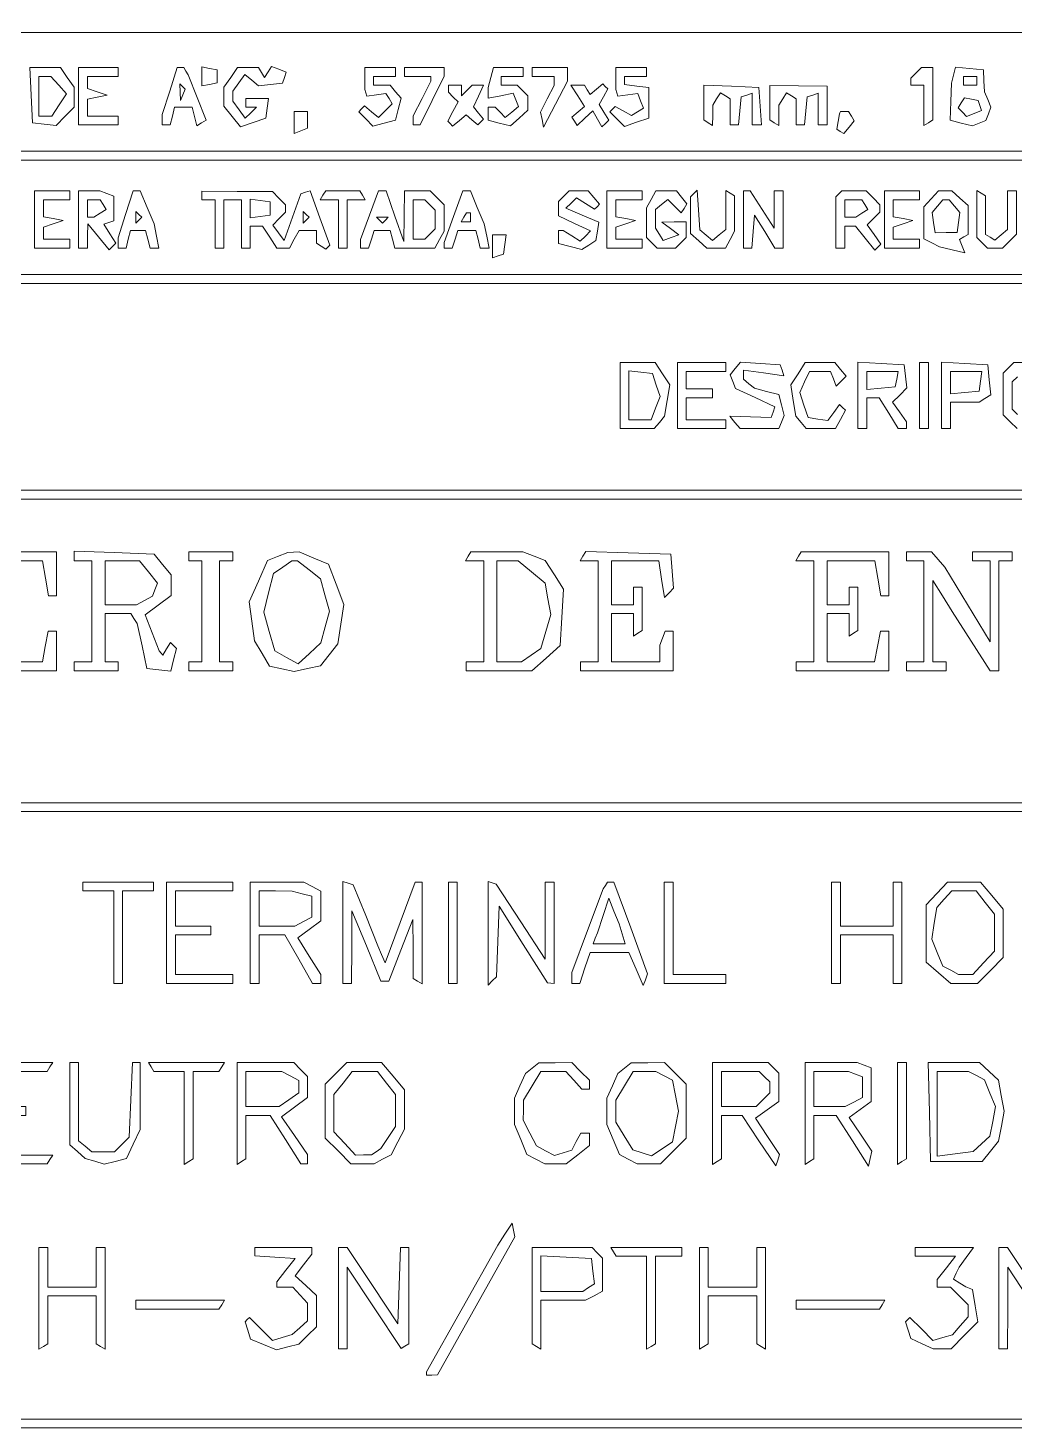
# Paper-space layout 'AN-06-DGE-026' of a CAD drawing. Header units: metres, sheet in millimetres. Extents: x 12 to 193, y 4 to 291.
# Drawn here: x 93.94 to 121.99, y 25.34 to 65.14 of the extents above; entities that cross this region are included whole.
import ezdxf

# ---------------------------------------------------------------- set-up
doc = ezdxf.new("R2010")
doc.units = ezdxf.units.M
doc.layers.add('DGE_CONTORNOS', color=7, linetype='Continuous', lineweight=0)
doc.layers.add('DGE_DATOS', color=7, linetype='Continuous', lineweight=0)

# ---------------------------------------------------------------- blocks, each defined once
blk = doc.blocks.new('LP_REF_DGE_MT_026')
at = {"layer": 'DGE_CONTORNOS'}
for points in [[(29.55, 147.493), (29.55, 25.344), (111.148, 25.344), (192.746, 25.344), (192.746, 147.493), (192.746, 269.642), (111.148, 269.642), (29.55, 269.642)], [(180.231, 63.327), (180.231, 61.638), (120.847, 61.638), (61.464, 61.638), (61.464, 63.327), (61.464, 65.017), (120.847, 65.017), (180.231, 65.017)], [(94.028, 63.234), (94.065, 62.451), (94.402, 62.412), (94.738, 62.374), (94.996, 62.632), (95.254, 62.889), (95.254, 63.174), (95.254, 63.459), (95.059, 63.738), (94.864, 64.016), (94.427, 64.016), (93.991, 64.016)], [(94.813, 63.518), (95.037, 63.271), (94.83, 62.955), (94.622, 62.639), (94.438, 62.639), (94.253, 62.639), (94.253, 63.202), (94.253, 63.765), (94.421, 63.765), (94.589, 63.765)], [(95.379, 63.202), (95.379, 62.389), (95.942, 62.389), (96.505, 62.389), (96.505, 62.514), (96.505, 62.639), (96.067, 62.639), (95.629, 62.639), (95.629, 62.881), (95.629, 63.122), (95.911, 63.178), (96.193, 63.233), (95.911, 63.326), (95.629, 63.419), (95.629, 63.592), (95.629, 63.765), (96.067, 63.765), (96.505, 63.765), (96.505, 63.891), (96.505, 64.016), (95.942, 64.016), (95.379, 64.016)], [(97.968, 63.348), (97.757, 62.68), (97.757, 62.534), (97.757, 62.389), (97.868, 62.389), (97.978, 62.389), (98.044, 62.639), (98.109, 62.889), (98.356, 62.889), (98.604, 62.889), (98.673, 62.627), (98.741, 62.364), (98.871, 62.444), (99.001, 62.524), (98.746, 63.17), (98.492, 63.815), (98.43, 63.915), (98.368, 64.016), (98.273, 64.016), (98.178, 64.016)], [(98.883, 63.765), (98.883, 63.497), (99.102, 63.539), (99.321, 63.581), (99.321, 63.765), (99.321, 63.95), (99.102, 63.992), (98.883, 64.034)], [(99.704, 63.738), (99.509, 63.459), (99.509, 63.188), (99.509, 62.917), (99.746, 62.624), (99.983, 62.331), (100.341, 62.456), (100.698, 62.582), (100.738, 62.861), (100.778, 63.14), (100.456, 63.14), (100.135, 63.14), (100.135, 63.015), (100.135, 62.889), (100.285, 62.889), (100.435, 62.889), (100.277, 62.733), (100.118, 62.577), (99.939, 62.819), (99.759, 63.062), (99.759, 63.202), (99.759, 63.342), (99.934, 63.58), (100.108, 63.819), (100.301, 63.658), (100.495, 63.497), (100.837, 63.537), (101.179, 63.578), (101.231, 63.734), (101.282, 63.89), (101.071, 63.971), (100.86, 64.052), (100.764, 63.896), (100.667, 63.739), (100.581, 63.877), (100.496, 64.016), (100.197, 64.016), (99.899, 64.016)], [(103.514, 63.703), (103.514, 63.39), (103.545, 63.299), (103.576, 63.209), (103.846, 63.244), (104.116, 63.28), (104.205, 63.135), (104.294, 62.991), (104.098, 62.794), (103.902, 62.598), (103.705, 62.762), (103.508, 62.925), (103.424, 62.842), (103.341, 62.758), (103.542, 62.557), (103.743, 62.356), (104.065, 62.437), (104.386, 62.518), (104.465, 62.83), (104.543, 63.143), (104.389, 63.329), (104.234, 63.515), (103.999, 63.515), (103.764, 63.515), (103.764, 63.64), (103.764, 63.765), (104.077, 63.765), (104.39, 63.765), (104.39, 63.891), (104.39, 64.016), (103.952, 64.016), (103.514, 64.016)], [(104.64, 63.891), (104.64, 63.765), (105.016, 63.765), (105.391, 63.765), (105.391, 63.698), (105.391, 63.63), (105.141, 63.14), (104.891, 62.649), (104.891, 62.519), (104.891, 62.389), (104.99, 62.389), (105.089, 62.389), (105.428, 63.08), (105.767, 63.771), (105.767, 63.893), (105.767, 64.016), (105.203, 64.016), (104.64, 64.016)], [(107.097, 63.734), (107.021, 63.453), (107.02, 63.299), (107.018, 63.146), (107.376, 63.217), (107.733, 63.289), (107.806, 63.098), (107.879, 62.908), (107.694, 62.754), (107.508, 62.6), (107.363, 62.745), (107.218, 62.889), (107.118, 62.889), (107.018, 62.889), (107.018, 62.704), (107.018, 62.519), (107.336, 62.439), (107.654, 62.359), (107.899, 62.581), (108.144, 62.803), (108.144, 63.009), (108.144, 63.215), (107.994, 63.365), (107.844, 63.515), (107.619, 63.515), (107.394, 63.515), (107.394, 63.64), (107.394, 63.765), (107.706, 63.765), (108.019, 63.765), (108.019, 63.891), (108.019, 64.016), (107.596, 64.016), (107.172, 64.016)], [(108.27, 63.891), (108.27, 63.765), (108.582, 63.765), (108.895, 63.765), (108.895, 63.634), (108.895, 63.503), (108.7, 63.125), (108.505, 62.747), (108.551, 62.537), (108.596, 62.326), (108.934, 62.979), (109.271, 63.632), (109.271, 63.824), (109.271, 64.016), (108.77, 64.016), (108.27, 64.016)], [(110.647, 63.703), (110.647, 63.39), (110.679, 63.299), (110.71, 63.209), (110.992, 63.246), (111.274, 63.283), (111.354, 63.074), (111.435, 62.864), (111.267, 62.76), (111.099, 62.657), (110.862, 62.783), (110.626, 62.91), (110.55, 62.834), (110.475, 62.758), (110.684, 62.549), (110.894, 62.339), (111.24, 62.461), (111.586, 62.583), (111.586, 63.018), (111.586, 63.453), (111.242, 63.492), (110.898, 63.532), (110.898, 63.649), (110.898, 63.765), (111.211, 63.765), (111.523, 63.765), (111.523, 63.891), (111.523, 64.016), (111.085, 64.016), (110.647, 64.016)], [(119.183, 63.866), (119.032, 63.715), (119.032, 63.615), (119.032, 63.515), (119.22, 63.515), (119.408, 63.515), (119.408, 62.945), (119.408, 62.374), (119.533, 62.451), (119.658, 62.529), (119.658, 63.272), (119.658, 64.016), (119.496, 64.016), (119.333, 64.016)], [(120.247, 63.804), (120.188, 63.578), (120.168, 63.049), (120.149, 62.521), (120.467, 62.441), (120.784, 62.362), (120.975, 62.435), (121.166, 62.508), (121.239, 62.699), (121.312, 62.889), (121.219, 63.108), (121.126, 63.327), (121.112, 63.64), (121.097, 63.953), (120.701, 63.992), (120.305, 64.03)], [(120.91, 63.64), (120.91, 63.515), (120.722, 63.515), (120.534, 63.515), (120.534, 63.64), (120.534, 63.765), (120.722, 63.765), (120.91, 63.765)], [(98.343, 63.241), (98.277, 63.077), (98.267, 63.317), (98.258, 63.557), (98.333, 63.481), (98.409, 63.406)], [(105.892, 63.415), (105.892, 63.315), (106.028, 63.178), (106.165, 63.041), (106.018, 62.767), (105.871, 62.493), (105.941, 62.423), (106.011, 62.353), (106.202, 62.511), (106.392, 62.67), (106.56, 62.53), (106.728, 62.391), (106.809, 62.472), (106.891, 62.553), (106.748, 62.725), (106.606, 62.897), (106.747, 63.206), (106.888, 63.515), (106.728, 63.515), (106.568, 63.515), (106.417, 63.365), (106.267, 63.215), (106.267, 63.365), (106.267, 63.515), (106.079, 63.515), (105.892, 63.515)], [(109.565, 63.214), (109.762, 62.912), (109.58, 62.762), (109.399, 62.611), (109.472, 62.492), (109.546, 62.372), (109.772, 62.578), (109.999, 62.783), (110.126, 62.555), (110.253, 62.328), (110.352, 62.427), (110.45, 62.525), (110.312, 62.747), (110.174, 62.968), (110.297, 63.189), (110.42, 63.409), (110.349, 63.48), (110.278, 63.551), (110.098, 63.402), (109.919, 63.253), (109.838, 63.384), (109.757, 63.515), (109.562, 63.515), (109.367, 63.515)], [(113.15, 63.024), (113.15, 62.529), (113.276, 62.451), (113.401, 62.374), (113.403, 62.663), (113.405, 62.952), (113.514, 63.124), (113.623, 63.297), (113.762, 63.211), (113.901, 63.125), (113.901, 62.757), (113.901, 62.389), (114.019, 62.389), (114.136, 62.389), (114.175, 62.786), (114.214, 63.183), (114.371, 63.234), (114.527, 63.286), (114.527, 62.837), (114.527, 62.389), (114.659, 62.389), (114.792, 62.389), (114.753, 62.921), (114.715, 63.453), (113.933, 63.486), (113.15, 63.52)], [(115.028, 63.017), (115.028, 62.529), (115.153, 62.451), (115.278, 62.374), (115.28, 62.663), (115.282, 62.952), (115.391, 63.124), (115.5, 63.297), (115.639, 63.211), (115.779, 63.125), (115.779, 62.757), (115.779, 62.389), (115.896, 62.389), (116.013, 62.389), (116.052, 62.786), (116.091, 63.183), (116.248, 63.234), (116.404, 63.286), (116.404, 62.837), (116.404, 62.389), (116.529, 62.389), (116.655, 62.389), (116.655, 62.941), (116.655, 63.493), (115.841, 63.5), (115.028, 63.506)], [(120.998, 62.936), (121.045, 62.795), (120.831, 62.713), (120.618, 62.631), (120.499, 62.749), (120.381, 62.868), (120.469, 63.011), (120.558, 63.154), (120.755, 63.115), (120.952, 63.077)], [(101.511, 62.455), (101.511, 62.146), (101.699, 62.218), (101.887, 62.29), (101.887, 62.527), (101.887, 62.764), (101.699, 62.764), (101.511, 62.764)], [(117.02, 62.733), (117.011, 62.702), (116.969, 62.483), (116.927, 62.265), (117.027, 62.203), (117.127, 62.141), (117.277, 62.322), (117.427, 62.503), (117.346, 62.634), (117.266, 62.764), (117.148, 62.764), (117.03, 62.764)], [(180.231, 59.761), (180.231, 58.134), (120.847, 58.134), (61.464, 58.134), (61.464, 59.761), (61.464, 61.388), (120.847, 61.388), (180.231, 61.388)], [(94.128, 59.698), (94.128, 58.885), (94.628, 58.885), (95.129, 58.885), (95.129, 59.01), (95.129, 59.135), (94.753, 59.135), (94.378, 59.135), (94.378, 59.308), (94.378, 59.481), (94.66, 59.574), (94.941, 59.667), (94.66, 59.723), (94.378, 59.778), (94.378, 60.02), (94.378, 60.261), (94.753, 60.261), (95.129, 60.261), (95.129, 60.386), (95.129, 60.511), (94.628, 60.511), (94.128, 60.511)], [(95.379, 59.698), (95.379, 58.885), (95.504, 58.885), (95.629, 58.885), (95.634, 59.229), (95.638, 59.573), (95.941, 59.202), (96.244, 58.832), (96.339, 58.926), (96.433, 59.021), (96.265, 59.291), (96.096, 59.561), (96.238, 59.609), (96.38, 59.656), (96.38, 60.008), (96.38, 60.36), (96.182, 60.436), (95.984, 60.511), (95.682, 60.511), (95.379, 60.511)], [(96.716, 59.843), (96.505, 59.175), (96.505, 59.03), (96.505, 58.885), (96.616, 58.885), (96.727, 58.885), (96.792, 59.135), (96.857, 59.385), (97.069, 59.385), (97.28, 59.385), (97.345, 59.135), (97.411, 58.885), (97.537, 58.885), (97.663, 58.885), (97.593, 59.229), (97.523, 59.573), (97.325, 60.042), (97.128, 60.511), (97.027, 60.511), (96.927, 60.511)], [(98.883, 60.383), (98.883, 60.261), (99.071, 60.261), (99.259, 60.261), (99.259, 59.573), (99.259, 58.885), (99.384, 58.885), (99.509, 58.885), (99.509, 59.573), (99.509, 60.261), (99.759, 60.261), (100.01, 60.261), (100.01, 59.573), (100.01, 58.885), (100.135, 58.885), (100.26, 58.885), (100.26, 59.197), (100.26, 59.51), (100.433, 59.51), (100.607, 59.51), (100.812, 59.197), (101.017, 58.885), (101.197, 58.885), (101.378, 58.885), (101.511, 59.135), (101.645, 59.385), (101.891, 59.385), (102.137, 59.385), (102.137, 59.205), (102.137, 59.024), (102.271, 58.942), (102.404, 58.859), (102.46, 58.915), (102.516, 58.972), (102.239, 59.743), (101.961, 60.515), (101.83, 60.472), (101.699, 60.429), (101.459, 59.766), (101.218, 59.103), (101.058, 59.322), (100.898, 59.541), (101.08, 59.722), (101.261, 59.904), (101.261, 60.011), (101.261, 60.118), (101.074, 60.305), (100.887, 60.492), (99.885, 60.498), (98.883, 60.505)], [(102.325, 60.386), (102.248, 60.261), (102.505, 60.261), (102.763, 60.261), (102.763, 59.573), (102.763, 58.885), (102.888, 58.885), (103.013, 58.885), (103.013, 59.573), (103.013, 60.261), (103.271, 60.261), (103.529, 60.261), (103.451, 60.386), (103.374, 60.511), (102.888, 60.511), (102.402, 60.511)], [(103.648, 59.818), (103.389, 59.125), (103.389, 59.005), (103.389, 58.885), (103.505, 58.885), (103.622, 58.885), (103.702, 59.135), (103.781, 59.385), (104.008, 59.385), (104.236, 59.385), (104.301, 59.135), (104.366, 58.885), (104.937, 58.885), (105.507, 58.885), (105.637, 59.127), (105.767, 59.369), (105.767, 59.743), (105.767, 60.118), (105.57, 60.315), (105.373, 60.511), (105.007, 60.511), (104.64, 60.511), (104.63, 59.792), (104.62, 59.072), (104.37, 59.792), (104.119, 60.511), (104.013, 60.511), (103.907, 60.511)], [(106.034, 59.779), (105.767, 59.047), (105.767, 58.966), (105.767, 58.885), (105.883, 58.885), (106, 58.885), (106.079, 59.135), (106.159, 59.385), (106.412, 59.385), (106.666, 59.385), (106.732, 59.135), (106.797, 58.885), (106.923, 58.885), (107.049, 58.885), (106.979, 59.229), (106.909, 59.573), (106.712, 60.042), (106.514, 60.511), (106.407, 60.511), (106.301, 60.511)], [(109.171, 60.361), (109.02, 60.211), (109.02, 60.009), (109.02, 59.807), (109.477, 59.589), (109.933, 59.372), (109.787, 59.225), (109.64, 59.079), (109.394, 59.232), (109.149, 59.385), (109.085, 59.385), (109.02, 59.385), (109.02, 59.2), (109.02, 59.014), (109.353, 58.931), (109.685, 58.848), (109.885, 58.973), (110.084, 59.098), (110.124, 59.362), (110.163, 59.625), (109.695, 59.821), (109.226, 60.017), (109.377, 60.167), (109.527, 60.317), (109.787, 60.156), (110.046, 59.994), (110.114, 60.062), (110.182, 60.13), (110.024, 60.321), (109.866, 60.511), (109.593, 60.511), (109.321, 60.511)], [(110.397, 59.698), (110.397, 58.885), (110.898, 58.885), (111.398, 58.885), (111.398, 59.01), (111.398, 59.135), (111.023, 59.135), (110.647, 59.135), (110.647, 59.308), (110.647, 59.481), (110.929, 59.574), (111.211, 59.667), (110.929, 59.723), (110.647, 59.778), (110.647, 60.02), (110.647, 60.261), (111.023, 60.261), (111.398, 60.261), (111.398, 60.386), (111.398, 60.511), (110.898, 60.511), (110.397, 60.511)], [(111.653, 60.269), (111.523, 60.027), (111.523, 59.606), (111.523, 59.185), (111.674, 59.035), (111.824, 58.885), (112.087, 58.885), (112.349, 58.885), (112.5, 59.035), (112.65, 59.185), (112.65, 59.41), (112.65, 59.635), (112.306, 59.631), (111.961, 59.627), (112.2, 59.447), (112.438, 59.267), (112.218, 59.183), (111.999, 59.098), (111.888, 59.273), (111.778, 59.448), (111.776, 59.714), (111.774, 59.98), (111.948, 60.125), (112.123, 60.27), (112.316, 60.077), (112.509, 59.884), (112.59, 60.015), (112.671, 60.147), (112.52, 60.329), (112.369, 60.511), (112.076, 60.511), (111.783, 60.511)], [(112.869, 60.44), (112.775, 60.345), (112.775, 59.822), (112.775, 59.299), (113.004, 59.092), (113.233, 58.885), (113.5, 58.885), (113.767, 58.885), (113.897, 59.127), (114.026, 59.369), (114.026, 59.87), (114.026, 60.372), (113.901, 60.449), (113.776, 60.526), (113.776, 59.971), (113.776, 59.416), (113.588, 59.26), (113.401, 59.104), (113.219, 59.255), (113.038, 59.405), (113, 59.97), (112.963, 60.535)], [(114.277, 59.698), (114.277, 58.885), (114.394, 58.885), (114.512, 58.885), (114.551, 59.354), (114.59, 59.823), (114.881, 59.354), (115.173, 58.885), (115.288, 58.885), (115.403, 58.885), (115.403, 59.698), (115.403, 60.511), (115.278, 60.511), (115.153, 60.511), (115.151, 59.98), (115.149, 59.448), (114.807, 59.979), (114.464, 60.51), (114.371, 60.511), (114.277, 60.511)], [(116.988, 60.428), (116.905, 60.345), (116.905, 59.615), (116.905, 58.885), (117.03, 58.885), (117.155, 58.885), (117.155, 59.197), (117.155, 59.51), (117.307, 59.51), (117.459, 59.51), (117.734, 59.166), (118.009, 58.822), (118.095, 58.908), (118.182, 58.993), (117.989, 59.269), (117.797, 59.544), (117.976, 59.724), (118.156, 59.904), (118.156, 60.011), (118.156, 60.118), (117.96, 60.315), (117.763, 60.511), (117.417, 60.511), (117.072, 60.511)], [(118.282, 59.698), (118.282, 58.885), (118.782, 58.885), (119.283, 58.885), (119.283, 59.01), (119.283, 59.135), (118.907, 59.135), (118.532, 59.135), (118.532, 59.308), (118.532, 59.481), (118.813, 59.574), (119.095, 59.667), (118.813, 59.723), (118.532, 59.778), (118.532, 60.02), (118.532, 60.261), (118.907, 60.261), (119.283, 60.261), (119.283, 60.386), (119.283, 60.511), (118.782, 60.511), (118.282, 60.511)], [(119.615, 60.283), (119.408, 60.054), (119.408, 59.599), (119.408, 59.144), (119.627, 59.031), (119.846, 58.919), (120.206, 58.833), (120.566, 58.747), (120.493, 58.937), (120.42, 59.127), (120.54, 59.201), (120.659, 59.275), (120.659, 59.686), (120.659, 60.097), (120.431, 60.304), (120.202, 60.511), (120.012, 60.511), (119.822, 60.511)], [(120.91, 59.856), (120.91, 59.185), (121.06, 59.035), (121.21, 58.885), (121.426, 58.885), (121.643, 58.885), (121.839, 59.081), (122.036, 59.278), (122.036, 59.895), (122.036, 60.511), (121.911, 60.511), (121.786, 60.511), (121.786, 59.964), (121.786, 59.416), (121.604, 59.265), (121.421, 59.113), (121.291, 59.194), (121.16, 59.275), (121.16, 59.823), (121.16, 60.372), (121.035, 60.449), (120.91, 60.526)], [(96.076, 60.122), (96.162, 59.983), (95.99, 59.874), (95.817, 59.764), (95.723, 59.762), (95.629, 59.761), (95.629, 60.011), (95.629, 60.261), (95.81, 60.261), (95.99, 60.261)], [(100.823, 60.011), (100.823, 59.823), (100.542, 59.783), (100.26, 59.743), (100.26, 60.011), (100.26, 60.279), (100.542, 60.239), (100.823, 60.199)], [(105.366, 60.111), (105.516, 59.961), (105.516, 59.698), (105.516, 59.435), (105.366, 59.285), (105.216, 59.135), (105.053, 59.135), (104.891, 59.135), (104.891, 59.698), (104.891, 60.261), (105.053, 60.261), (105.216, 60.261)], [(117.727, 60.122), (117.813, 59.983), (117.641, 59.874), (117.468, 59.764), (117.312, 59.762), (117.155, 59.761), (117.155, 60.011), (117.155, 60.261), (117.398, 60.261), (117.641, 60.261)], [(120.278, 60.08), (120.428, 59.9), (120.387, 59.612), (120.347, 59.325), (120.034, 59.324), (119.721, 59.323), (119.68, 59.611), (119.639, 59.9), (119.789, 60.08), (119.939, 60.261), (120.034, 60.261), (120.128, 60.261)], [(97.09, 59.677), (97.006, 59.594), (97.006, 59.761), (97.006, 59.927), (97.09, 59.844), (97.173, 59.761)], [(101.845, 59.677), (101.762, 59.594), (101.762, 59.761), (101.762, 59.927), (101.845, 59.844), (101.929, 59.761)], [(104.098, 59.677), (104.014, 59.594), (103.931, 59.677), (103.848, 59.761), (104.014, 59.761), (104.181, 59.761)], [(106.517, 59.761), (106.517, 59.635), (106.385, 59.635), (106.252, 59.635), (106.33, 59.761), (106.407, 59.886), (106.462, 59.886), (106.517, 59.886)], [(107.143, 58.937), (107.143, 58.613), (107.3, 58.665), (107.456, 58.716), (107.496, 58.988), (107.536, 59.26), (107.34, 59.26), (107.143, 59.26)], [(180.231, 54.942), (180.231, 52.001), (120.847, 52.001), (61.464, 52.001), (61.464, 54.942), (61.464, 57.883), (120.847, 57.883), (180.231, 57.883)], [(110.773, 54.692), (110.773, 53.753), (111.258, 53.753), (111.743, 53.753), (111.89, 53.93), (112.036, 54.106), (112.109, 54.553), (112.181, 55), (111.975, 55.315), (111.768, 55.631), (111.27, 55.631), (110.773, 55.631)], [(111.8, 54.992), (111.907, 54.667), (111.781, 54.335), (111.655, 54.004), (111.339, 54.004), (111.023, 54.004), (111.023, 54.7), (111.023, 55.397), (111.357, 55.357), (111.692, 55.318)], [(112.4, 54.692), (112.4, 53.753), (113.088, 53.753), (113.776, 53.753), (113.776, 53.878), (113.776, 54.004), (113.213, 54.004), (112.65, 54.004), (112.65, 54.316), (112.65, 54.629), (113.025, 54.629), (113.401, 54.629), (113.401, 54.754), (113.401, 54.88), (113.025, 54.88), (112.65, 54.88), (112.65, 55.13), (112.65, 55.38), (113.213, 55.38), (113.776, 55.38), (113.776, 55.505), (113.776, 55.631), (113.088, 55.631), (112.4, 55.631)], [(114.045, 55.465), (113.897, 55.287), (113.972, 55.092), (114.046, 54.898), (114.608, 54.634), (115.17, 54.369), (115.117, 54.218), (115.064, 54.066), (114.476, 54.087), (113.888, 54.108), (114.035, 53.931), (114.182, 53.753), (114.734, 53.753), (115.286, 53.753), (115.358, 53.941), (115.43, 54.129), (115.355, 54.428), (115.28, 54.727), (114.936, 54.813), (114.591, 54.9), (114.434, 55.03), (114.277, 55.161), (114.277, 55.287), (114.277, 55.414), (114.85, 55.336), (115.423, 55.257), (115.372, 55.413), (115.321, 55.568), (114.757, 55.605), (114.192, 55.643)], [(115.828, 55.315), (115.621, 55), (115.694, 54.553), (115.766, 54.106), (115.913, 53.93), (116.06, 53.753), (116.478, 53.753), (116.896, 53.753), (117.036, 54.014), (117.175, 54.275), (117.093, 54.358), (117.01, 54.441), (116.842, 54.212), (116.675, 53.983), (116.393, 54.025), (116.111, 54.066), (115.993, 54.423), (115.875, 54.779), (116.012, 55.08), (116.149, 55.38), (116.451, 55.38), (116.753, 55.38), (116.833, 55.172), (116.913, 54.963), (117.054, 55.104), (117.195, 55.244), (117.034, 55.437), (116.874, 55.631), (116.454, 55.631), (116.035, 55.631)], [(117.531, 54.698), (117.531, 53.753), (117.656, 53.753), (117.781, 53.753), (117.781, 54.191), (117.781, 54.629), (117.958, 54.629), (118.136, 54.629), (118.407, 54.191), (118.677, 53.753), (118.792, 53.753), (118.907, 53.753), (118.907, 53.851), (118.907, 53.948), (118.712, 54.227), (118.516, 54.506), (118.719, 54.709), (118.921, 54.911), (118.883, 55.24), (118.845, 55.568), (118.188, 55.606), (117.531, 55.644)], [(118.634, 55.161), (118.592, 54.942), (118.187, 54.903), (117.781, 54.864), (117.781, 55.122), (117.781, 55.38), (118.228, 55.38), (118.675, 55.38)], [(119.283, 54.692), (119.283, 53.753), (119.408, 53.753), (119.533, 53.753), (119.533, 54.692), (119.533, 55.631), (119.408, 55.631), (119.283, 55.631)], [(119.909, 54.698), (119.909, 53.753), (120.034, 53.753), (120.159, 53.753), (120.159, 54.129), (120.159, 54.504), (120.566, 54.506), (120.972, 54.508), (121.138, 54.613), (121.304, 54.718), (121.263, 55.143), (121.223, 55.568), (120.566, 55.606), (119.909, 55.644)], [(121.012, 55.099), (120.972, 54.817), (120.566, 54.778), (120.159, 54.739), (120.159, 55.059), (120.159, 55.38), (120.606, 55.38), (121.052, 55.38)], [(192.495, 47.433), (192.495, 43.115), (117.781, 43.115), (43.066, 43.115), (43.066, 47.433), (43.066, 51.751), (117.781, 51.751), (192.495, 51.751)], [(95.254, 50.136), (95.254, 49.999), (95.504, 49.999), (95.755, 49.999), (95.755, 48.559), (95.755, 47.12), (95.504, 47.12), (95.254, 47.12), (95.254, 46.995), (95.254, 46.87), (95.88, 46.87), (96.505, 46.87), (96.505, 46.995), (96.505, 47.12), (96.318, 47.12), (96.13, 47.12), (96.13, 47.808), (96.13, 48.497), (96.498, 48.497), (96.866, 48.497), (96.953, 48.356), (97.04, 48.216), (97.182, 47.574), (97.323, 46.932), (97.661, 46.893), (97.999, 46.854), (98.081, 47.181), (98.162, 47.507), (98.078, 47.592), (97.994, 47.676), (97.882, 47.496), (97.771, 47.315), (97.722, 47.374), (97.673, 47.433), (97.473, 47.947), (97.272, 48.462), (97.64, 48.733), (98.007, 49.005), (98.007, 49.3), (98.007, 49.595), (97.768, 49.891), (97.529, 50.186), (96.391, 50.23), (95.254, 50.274)], [(98.508, 50.124), (98.508, 49.999), (98.696, 49.999), (98.883, 49.999), (98.883, 48.559), (98.883, 47.12), (98.696, 47.12), (98.508, 47.12), (98.508, 46.995), (98.508, 46.87), (99.134, 46.87), (99.759, 46.87), (99.759, 46.995), (99.759, 47.12), (99.572, 47.12), (99.384, 47.12), (99.384, 48.559), (99.384, 49.999), (99.572, 49.999), (99.759, 49.999), (99.759, 50.124), (99.759, 50.249), (99.134, 50.249), (98.508, 50.249)], [(101.036, 50.118), (100.748, 50.002), (100.49, 49.418), (100.231, 48.834), (100.307, 48.28), (100.383, 47.725), (100.596, 47.365), (100.809, 47.004), (101.16, 46.927), (101.511, 46.85), (101.885, 46.932), (102.259, 47.014), (102.505, 47.326), (102.75, 47.638), (102.834, 48.198), (102.918, 48.758), (102.7, 49.328), (102.482, 49.899), (102.063, 50.074), (101.645, 50.249), (101.484, 50.241), (101.324, 50.233)], [(106.455, 50.124), (106.378, 49.999), (106.635, 49.999), (106.893, 49.999), (106.893, 48.559), (106.893, 47.12), (106.643, 47.12), (106.392, 47.12), (106.392, 46.995), (106.392, 46.87), (107.329, 46.87), (108.266, 46.87), (108.667, 47.229), (109.069, 47.588), (109.114, 48.386), (109.159, 49.185), (108.902, 49.595), (108.645, 50.005), (108.324, 50.127), (108.003, 50.249), (107.268, 50.249), (106.532, 50.249)], [(109.712, 50.128), (109.631, 49.999), (109.889, 49.999), (110.147, 49.999), (110.147, 48.559), (110.147, 47.12), (109.897, 47.12), (109.646, 47.12), (109.646, 46.995), (109.646, 46.87), (110.96, 46.87), (112.274, 46.87), (112.274, 47.433), (112.274, 47.996), (112.163, 47.996), (112.051, 47.996), (111.975, 47.798), (111.899, 47.6), (111.899, 47.36), (111.899, 47.12), (111.211, 47.12), (110.522, 47.12), (110.522, 47.808), (110.522, 48.497), (110.835, 48.497), (111.148, 48.497), (111.148, 48.177), (111.148, 47.856), (111.273, 47.934), (111.398, 48.011), (111.398, 48.629), (111.398, 49.248), (111.273, 49.248), (111.148, 49.248), (111.148, 48.997), (111.148, 48.747), (110.835, 48.747), (110.522, 48.747), (110.522, 49.373), (110.522, 49.999), (111.195, 49.999), (111.867, 49.999), (111.95, 49.478), (112.034, 48.957), (112.162, 49.086), (112.291, 49.215), (112.252, 49.701), (112.212, 50.186), (111.002, 50.222), (109.792, 50.258)], [(115.841, 50.124), (115.764, 49.999), (116.021, 49.999), (116.279, 49.999), (116.279, 48.559), (116.279, 47.12), (116.029, 47.12), (115.779, 47.12), (115.779, 46.995), (115.779, 46.87), (117.093, 46.87), (118.407, 46.87), (118.407, 47.433), (118.407, 47.996), (118.287, 47.996), (118.168, 47.996), (118.086, 47.558), (118.003, 47.12), (117.329, 47.12), (116.655, 47.12), (116.655, 47.808), (116.655, 48.497), (116.967, 48.497), (117.28, 48.497), (117.28, 48.177), (117.28, 47.856), (117.406, 47.934), (117.531, 48.011), (117.531, 48.629), (117.531, 49.248), (117.406, 49.248), (117.28, 49.248), (117.28, 48.997), (117.28, 48.747), (116.967, 48.747), (116.655, 48.747), (116.655, 49.373), (116.655, 49.999), (117.332, 49.999), (118.009, 49.999), (118.094, 49.498), (118.178, 48.997), (118.293, 48.997), (118.407, 48.997), (118.407, 49.623), (118.407, 50.249), (117.163, 50.249), (115.918, 50.249)], [(118.907, 50.124), (118.907, 49.999), (119.158, 49.999), (119.408, 49.999), (119.408, 48.559), (119.408, 47.12), (119.158, 47.12), (118.907, 47.12), (118.907, 46.995), (118.907, 46.87), (119.47, 46.87), (120.034, 46.87), (120.034, 46.995), (120.034, 47.12), (119.846, 47.12), (119.658, 47.12), (119.66, 48.278), (119.662, 49.435), (119.937, 48.997), (120.212, 48.559), (120.748, 47.715), (121.284, 46.87), (121.409, 46.87), (121.535, 46.87), (121.535, 48.434), (121.535, 49.999), (121.723, 49.999), (121.911, 49.999), (121.911, 50.124), (121.911, 50.249), (121.348, 50.249), (120.785, 50.249), (120.785, 50.124), (120.785, 49.999), (121.035, 49.999), (121.285, 49.999), (121.285, 48.846), (121.285, 47.694), (120.641, 48.752), (119.997, 49.811), (119.808, 50.03), (119.619, 50.249), (119.263, 50.249), (118.907, 50.249)], [(97.365, 49.678), (97.618, 49.357), (97.548, 49.174), (97.477, 48.99), (97.25, 48.869), (97.023, 48.747), (96.576, 48.747), (96.13, 48.747), (96.13, 49.373), (96.13, 49.999), (96.622, 49.999), (97.113, 49.999)], [(101.928, 49.743), (102.254, 49.487), (102.381, 49.027), (102.508, 48.567), (102.386, 48.117), (102.265, 47.667), (101.944, 47.365), (101.623, 47.064), (101.291, 47.25), (100.958, 47.437), (100.8, 47.985), (100.641, 48.533), (100.779, 49.082), (100.917, 49.631), (101.18, 49.815), (101.442, 49.999), (101.522, 49.999), (101.603, 49.999)], [(108.256, 49.678), (108.637, 49.358), (108.72, 48.915), (108.803, 48.473), (108.658, 47.989), (108.513, 47.505), (108.238, 47.312), (107.964, 47.12), (107.616, 47.12), (107.268, 47.12), (107.268, 48.559), (107.268, 49.999), (107.572, 49.999), (107.875, 49.999)], [(170.469, 34.229), (170.469, 25.594), (119.971, 25.594), (69.473, 25.594), (69.473, 34.229), (69.473, 42.865), (119.971, 42.865), (170.469, 42.865)], [(95.504, 40.737), (95.504, 40.612), (95.942, 40.612), (96.38, 40.612), (96.38, 39.298), (96.38, 37.984), (96.505, 37.984), (96.631, 37.984), (96.631, 39.298), (96.631, 40.612), (97.069, 40.612), (97.507, 40.612), (97.507, 40.737), (97.507, 40.862), (96.505, 40.862), (95.504, 40.862)], [(97.882, 39.423), (97.882, 37.984), (98.821, 37.984), (99.759, 37.984), (99.759, 38.109), (99.759, 38.234), (98.946, 38.234), (98.132, 38.234), (98.132, 38.797), (98.132, 39.361), (98.633, 39.361), (99.134, 39.361), (99.134, 39.486), (99.134, 39.611), (98.633, 39.611), (98.132, 39.611), (98.132, 40.112), (98.132, 40.612), (98.946, 40.612), (99.759, 40.612), (99.759, 40.737), (99.759, 40.862), (98.821, 40.862), (97.882, 40.862)], [(100.26, 39.423), (100.26, 37.984), (100.385, 37.984), (100.51, 37.984), (100.51, 38.672), (100.51, 39.361), (100.877, 39.361), (101.243, 39.361), (101.637, 38.672), (102.03, 37.984), (102.146, 37.984), (102.262, 37.984), (102.262, 38.112), (102.262, 38.239), (101.934, 38.759), (101.606, 39.279), (101.934, 39.518), (102.262, 39.757), (102.262, 40.18), (102.262, 40.603), (102.02, 40.733), (101.778, 40.862), (101.019, 40.862), (100.26, 40.862)], [(101.73, 40.533), (102.012, 40.458), (102.012, 40.164), (102.012, 39.87), (101.77, 39.741), (101.528, 39.611), (101.019, 39.611), (100.51, 39.611), (100.51, 40.112), (100.51, 40.612), (100.98, 40.61), (101.449, 40.609)], [(102.888, 39.434), (102.888, 37.984), (103.013, 37.984), (103.138, 37.984), (103.144, 39.016), (103.15, 40.049), (103.558, 39.048), (103.966, 38.047), (104.081, 38.047), (104.196, 38.047), (104.538, 38.923), (104.881, 39.799), (104.886, 38.961), (104.891, 38.124), (105.016, 38.047), (105.141, 37.969), (105.141, 39.416), (105.141, 40.862), (105.044, 40.862), (104.946, 40.862), (104.52, 39.713), (104.095, 38.564), (103.992, 38.806), (103.889, 39.048), (103.539, 39.916), (103.188, 40.783), (103.038, 40.833), (102.888, 40.883)], [(105.892, 39.423), (105.892, 37.984), (106.017, 37.984), (106.142, 37.984), (106.142, 39.423), (106.142, 40.862), (106.017, 40.862), (105.892, 40.862)], [(107.018, 39.409), (107.018, 37.934), (107.137, 38.053), (107.257, 38.173), (107.294, 39.173), (107.331, 40.174), (108.019, 39.085), (108.708, 37.996), (108.801, 37.99), (108.895, 37.984), (108.895, 39.423), (108.895, 40.862), (108.77, 40.862), (108.645, 40.862), (108.643, 39.767), (108.64, 38.672), (107.946, 39.736), (107.252, 40.8), (107.135, 40.842), (107.018, 40.883)], [(110.352, 40.766), (110.293, 40.67), (109.845, 39.483), (109.398, 38.297), (109.397, 38.14), (109.396, 37.984), (109.511, 37.984), (109.627, 37.984), (109.771, 38.422), (109.916, 38.86), (110.468, 38.86), (111.02, 38.86), (111.223, 38.391), (111.426, 37.921), (111.489, 38.088), (111.551, 38.254), (111.073, 39.558), (110.595, 40.862), (110.504, 40.862), (110.412, 40.862)], [(112.024, 39.423), (112.024, 37.984), (112.9, 37.984), (113.776, 37.984), (113.776, 38.109), (113.776, 38.234), (113.025, 38.234), (112.274, 38.234), (112.274, 39.548), (112.274, 40.862), (112.149, 40.862), (112.024, 40.862)], [(116.78, 39.423), (116.78, 37.984), (116.905, 37.984), (117.03, 37.984), (117.03, 38.672), (117.03, 39.361), (117.781, 39.361), (118.532, 39.361), (118.532, 38.672), (118.532, 37.984), (118.657, 37.984), (118.782, 37.984), (118.782, 39.423), (118.782, 40.862), (118.657, 40.862), (118.532, 40.862), (118.532, 40.237), (118.532, 39.611), (117.781, 39.611), (117.03, 39.611), (117.03, 40.237), (117.03, 40.862), (116.905, 40.862), (116.78, 40.862)], [(119.774, 40.54), (119.47, 40.217), (119.47, 39.402), (119.47, 38.588), (119.822, 38.286), (120.173, 37.984), (120.551, 37.984), (120.929, 37.984), (121.295, 38.35), (121.661, 38.716), (121.661, 39.404), (121.661, 40.092), (121.337, 40.477), (121.013, 40.862), (120.545, 40.862), (120.077, 40.862)], [(121.151, 40.282), (121.41, 39.953), (121.41, 39.425), (121.41, 38.897), (121.103, 38.565), (120.797, 38.234), (120.595, 38.234), (120.393, 38.234), (120.168, 38.355), (119.943, 38.475), (119.784, 38.857), (119.626, 39.24), (119.699, 39.691), (119.773, 40.143), (119.985, 40.377), (120.198, 40.612), (120.545, 40.612), (120.892, 40.612)], [(110.828, 39.392), (110.915, 39.11), (110.458, 39.11), (110.001, 39.11), (110.066, 39.267), (110.131, 39.423), (110.29, 39.914), (110.45, 40.404), (110.596, 40.039), (110.742, 39.674)], [(92.751, 34.292), (92.751, 32.853), (93.62, 32.853), (94.488, 32.853), (94.566, 32.978), (94.643, 33.103), (93.822, 33.103), (93.001, 33.103), (93.001, 33.666), (93.001, 34.229), (93.439, 34.229), (93.877, 34.229), (93.877, 34.355), (93.877, 34.48), (93.439, 34.48), (93.001, 34.48), (93.001, 34.98), (93.001, 35.481), (93.745, 35.481), (94.488, 35.481), (94.566, 35.606), (94.643, 35.731), (93.697, 35.731), (92.751, 35.731)], [(95.129, 34.562), (95.129, 33.392), (95.348, 33.2), (95.567, 33.007), (95.838, 32.925), (96.109, 32.843), (96.423, 32.922), (96.738, 33.001), (96.935, 33.415), (97.131, 33.829), (97.131, 34.78), (97.131, 35.731), (97.019, 35.731), (96.907, 35.731), (96.862, 34.672), (96.818, 33.612), (96.611, 33.405), (96.403, 33.197), (96.079, 33.197), (95.755, 33.197), (95.567, 33.353), (95.379, 33.509), (95.379, 34.62), (95.379, 35.731), (95.254, 35.731), (95.129, 35.731)], [(97.444, 35.606), (97.521, 35.481), (97.952, 35.481), (98.383, 35.481), (98.383, 34.159), (98.383, 32.838), (98.508, 32.915), (98.633, 32.993), (98.633, 34.237), (98.633, 35.481), (99.001, 35.481), (99.369, 35.481), (99.447, 35.606), (99.524, 35.731), (98.445, 35.731), (97.367, 35.731)], [(99.885, 34.285), (99.885, 32.838), (100.01, 32.915), (100.135, 32.993), (100.135, 33.611), (100.135, 34.229), (100.479, 34.229), (100.823, 34.228), (101.261, 33.541), (101.699, 32.854), (101.793, 32.853), (101.887, 32.853), (101.887, 32.987), (101.887, 33.12), (101.518, 33.656), (101.15, 34.192), (101.518, 34.465), (101.887, 34.737), (101.887, 35.038), (101.887, 35.338), (101.69, 35.535), (101.494, 35.731), (100.689, 35.731), (99.885, 35.731)], [(101.395, 35.351), (101.637, 35.222), (101.637, 35.046), (101.637, 34.869), (101.358, 34.675), (101.08, 34.48), (100.608, 34.48), (100.135, 34.48), (100.135, 34.98), (100.135, 35.481), (100.644, 35.481), (101.152, 35.481)], [(102.695, 35.424), (102.388, 35.117), (102.388, 34.351), (102.388, 33.584), (102.753, 33.219), (103.119, 32.853), (103.45, 32.853), (103.781, 32.853), (104.021, 32.982), (104.262, 33.11), (104.451, 33.476), (104.64, 33.841), (104.64, 34.401), (104.64, 34.961), (104.316, 35.346), (103.992, 35.731), (103.497, 35.731), (103.002, 35.731)], [(104.131, 35.151), (104.39, 34.821), (104.39, 34.365), (104.39, 33.91), (104.178, 33.6), (103.966, 33.291), (103.834, 33.199), (103.702, 33.107), (103.477, 33.105), (103.252, 33.103), (102.945, 33.434), (102.638, 33.765), (102.638, 34.293), (102.638, 34.821), (102.897, 35.151), (103.157, 35.481), (103.514, 35.481), (103.871, 35.481)], [(108.268, 35.571), (108.079, 35.418), (107.924, 35.068), (107.769, 34.718), (107.769, 34.345), (107.769, 33.971), (107.946, 33.547), (108.123, 33.123), (108.376, 32.988), (108.629, 32.853), (108.933, 32.853), (109.237, 32.853), (109.567, 33.112), (109.897, 33.371), (109.897, 33.55), (109.897, 33.729), (109.776, 33.729), (109.655, 33.729), (109.526, 33.487), (109.396, 33.245), (109.15, 33.167), (108.905, 33.089), (108.651, 33.225), (108.397, 33.361), (108.208, 33.726), (108.019, 34.092), (108.02, 34.38), (108.02, 34.667), (108.268, 35.074), (108.516, 35.481), (108.874, 35.481), (109.232, 35.481), (109.458, 35.231), (109.685, 34.98), (109.791, 34.98), (109.897, 34.98), (109.897, 35.105), (109.897, 35.231), (109.646, 35.481), (109.396, 35.731), (108.927, 35.727), (108.457, 35.723)], [(110.896, 35.571), (110.707, 35.418), (110.552, 35.068), (110.397, 34.718), (110.397, 34.345), (110.397, 33.971), (110.574, 33.547), (110.751, 33.123), (111.004, 32.988), (111.257, 32.853), (111.587, 32.853), (111.918, 32.853), (112.284, 33.219), (112.65, 33.584), (112.65, 34.351), (112.65, 35.117), (112.343, 35.424), (112.035, 35.731), (111.56, 35.727), (111.085, 35.723)], [(112.027, 35.354), (112.264, 35.228), (112.345, 34.791), (112.427, 34.355), (112.345, 33.916), (112.263, 33.477), (111.962, 33.279), (111.661, 33.082), (111.396, 33.166), (111.131, 33.25), (110.89, 33.646), (110.648, 34.042), (110.648, 34.355), (110.648, 34.667), (110.896, 35.074), (111.144, 35.481), (111.467, 35.481), (111.79, 35.481)], [(113.401, 34.285), (113.401, 32.838), (113.526, 32.915), (113.651, 32.993), (113.651, 33.611), (113.651, 34.229), (113.946, 34.229), (114.241, 34.229), (114.718, 33.511), (115.195, 32.793), (115.249, 32.954), (115.303, 33.115), (114.962, 33.631), (114.621, 34.147), (114.949, 34.386), (115.278, 34.626), (115.278, 35.028), (115.278, 35.431), (115.128, 35.581), (114.978, 35.731), (114.189, 35.731), (113.401, 35.731)], [(114.877, 35.331), (115.028, 35.181), (115.028, 35.027), (115.028, 34.873), (114.831, 34.676), (114.634, 34.48), (114.143, 34.48), (113.651, 34.48), (113.651, 34.98), (113.651, 35.481), (114.189, 35.481), (114.727, 35.481)], [(116.029, 34.285), (116.029, 32.838), (116.154, 32.915), (116.279, 32.993), (116.279, 33.611), (116.279, 34.229), (116.594, 34.229), (116.908, 34.229), (117.372, 33.51), (117.835, 32.79), (117.879, 33.004), (117.922, 33.217), (117.6, 33.692), (117.277, 34.167), (117.592, 34.396), (117.906, 34.626), (117.906, 35.102), (117.906, 35.579), (117.708, 35.655), (117.51, 35.731), (116.77, 35.731), (116.029, 35.731)], [(117.458, 35.405), (117.656, 35.329), (117.656, 35.034), (117.656, 34.739), (117.414, 34.609), (117.172, 34.48), (116.725, 34.48), (116.279, 34.48), (116.279, 34.98), (116.279, 35.481), (116.77, 35.481), (117.26, 35.481)], [(118.657, 34.285), (118.657, 32.838), (118.782, 32.915), (118.907, 32.993), (118.907, 34.362), (118.907, 35.731), (118.782, 35.731), (118.657, 35.731)], [(119.56, 34.323), (119.596, 32.915), (120.329, 32.919), (121.063, 32.923), (121.295, 33.21), (121.527, 33.496), (121.608, 33.925), (121.688, 34.355), (121.606, 34.793), (121.524, 35.232), (121.256, 35.481), (120.988, 35.731), (120.256, 35.731), (119.525, 35.731)], [(120.901, 35.361), (121.126, 35.24), (121.282, 34.862), (121.439, 34.484), (121.36, 34.061), (121.28, 33.638), (121.042, 33.422), (120.804, 33.207), (120.294, 33.138), (119.783, 33.07), (119.783, 34.275), (119.783, 35.481), (120.23, 35.481), (120.676, 35.481)], [(107.497, 30.85), (107.296, 30.537), (106.281, 28.737), (105.266, 26.937), (105.266, 26.891), (105.266, 26.845), (105.422, 26.848), (105.579, 26.851), (106.678, 28.814), (107.777, 30.778), (107.737, 30.971), (107.698, 31.163)], [(94.253, 29.028), (94.253, 27.581), (94.378, 27.659), (94.503, 27.736), (94.503, 28.417), (94.503, 29.098), (95.191, 29.098), (95.88, 29.098), (95.88, 28.417), (95.88, 27.736), (96.005, 27.659), (96.13, 27.581), (96.13, 29.028), (96.13, 30.475), (96.005, 30.475), (95.88, 30.475), (95.88, 29.912), (95.88, 29.348), (95.191, 29.348), (94.503, 29.348), (94.503, 29.912), (94.503, 30.475), (94.378, 30.475), (94.253, 30.475)], [(100.385, 30.356), (100.385, 30.238), (100.961, 30.2), (101.536, 30.162), (101.273, 29.829), (101.011, 29.497), (101.011, 29.423), (101.011, 29.348), (101.242, 29.348), (101.473, 29.348), (101.68, 29.12), (101.887, 28.891), (101.887, 28.638), (101.887, 28.386), (101.668, 28.194), (101.449, 28.001), (101.169, 27.916), (100.89, 27.831), (100.562, 28.159), (100.233, 28.488), (100.173, 28.427), (100.112, 28.366), (100.19, 28.12), (100.268, 27.873), (100.637, 27.721), (101.006, 27.568), (101.325, 27.648), (101.643, 27.728), (101.89, 27.975), (102.137, 28.222), (102.137, 28.666), (102.137, 29.11), (101.835, 29.39), (101.533, 29.67), (101.77, 29.979), (102.007, 30.287), (102.009, 30.381), (102.012, 30.475), (101.199, 30.475), (100.385, 30.475)], [(102.763, 29.036), (102.763, 27.596), (102.888, 27.596), (103.013, 27.596), (103.014, 28.754), (103.015, 29.912), (103.781, 28.756), (104.547, 27.601), (104.656, 27.669), (104.765, 27.736), (104.765, 29.105), (104.765, 30.475), (104.645, 30.475), (104.525, 30.475), (104.489, 29.391), (104.452, 28.308), (103.732, 29.391), (103.012, 30.475), (102.887, 30.475), (102.763, 30.475)], [(108.27, 29.105), (108.27, 27.736), (108.395, 27.659), (108.52, 27.581), (108.52, 28.277), (108.52, 28.973), (109.154, 28.973), (109.788, 28.973), (110.03, 29.103), (110.272, 29.232), (110.272, 29.703), (110.272, 30.174), (110.122, 30.325), (109.972, 30.475), (109.121, 30.475), (108.27, 30.475)], [(110.585, 30.35), (110.662, 30.224), (111.093, 30.224), (111.523, 30.224), (111.523, 28.903), (111.523, 27.581), (111.649, 27.659), (111.774, 27.736), (111.774, 28.98), (111.774, 30.224), (112.149, 30.224), (112.525, 30.224), (112.525, 30.35), (112.525, 30.475), (111.516, 30.475), (110.507, 30.475)], [(113.025, 29.028), (113.025, 27.581), (113.15, 27.659), (113.276, 27.736), (113.276, 28.417), (113.276, 29.098), (113.964, 29.098), (114.652, 29.098), (114.652, 28.417), (114.652, 27.736), (114.777, 27.659), (114.903, 27.581), (114.903, 29.028), (114.903, 30.475), (114.777, 30.475), (114.652, 30.475), (114.652, 29.912), (114.652, 29.348), (113.964, 29.348), (113.276, 29.348), (113.276, 29.912), (113.276, 30.475), (113.15, 30.475), (113.025, 30.475)], [(119.158, 30.35), (119.158, 30.224), (119.73, 30.224), (120.302, 30.224), (120.043, 29.895), (119.783, 29.565), (119.783, 29.457), (119.783, 29.348), (119.971, 29.348), (120.159, 29.348), (120.409, 29.098), (120.659, 28.848), (120.659, 28.674), (120.659, 28.5), (120.44, 28.247), (120.221, 27.993), (119.942, 27.912), (119.662, 27.831), (119.334, 28.159), (119.006, 28.488), (118.945, 28.427), (118.884, 28.366), (118.961, 28.125), (119.037, 27.885), (119.354, 27.74), (119.67, 27.596), (119.924, 27.596), (120.178, 27.596), (120.559, 27.978), (120.941, 28.359), (120.866, 28.821), (120.79, 29.284), (120.694, 29.318), (120.597, 29.352), (120.422, 29.463), (120.247, 29.573), (120.327, 29.743), (120.406, 29.912), (120.61, 30.193), (120.815, 30.475), (119.986, 30.475), (119.158, 30.475)], [(121.535, 29.036), (121.535, 27.596), (121.661, 27.596), (121.786, 27.596), (121.787, 28.754), (121.787, 29.912), (122.553, 28.756), (123.32, 27.601), (123.429, 27.669), (123.538, 27.736), (123.538, 29.105), (123.538, 30.475), (123.418, 30.475), (123.297, 30.475), (123.261, 29.391), (123.225, 28.308), (122.505, 29.391), (121.784, 30.475), (121.66, 30.475), (121.535, 30.475)], [(110, 29.8), (110.042, 29.438), (109.875, 29.333), (109.709, 29.227), (109.114, 29.225), (108.52, 29.223), (108.52, 29.73), (108.52, 30.237), (109.239, 30.199), (109.959, 30.162)], [(97.006, 28.848), (97.006, 28.723), (98.188, 28.723), (99.369, 28.723), (99.447, 28.848), (99.524, 28.973), (98.265, 28.973), (97.006, 28.973)], [(115.779, 28.848), (115.779, 28.723), (116.96, 28.723), (118.142, 28.723), (118.219, 28.848), (118.296, 28.973), (117.037, 28.973), (115.779, 28.973)]]:
    blk.add_lwpolyline(points, close=True, dxfattribs=at)
for points in [[(122.061, 54.154), (121.911, 54.304), (121.911, 54.692), (121.911, 55.08), (122.061, 55.23)], [(122.421, 55.631), (121.961, 55.631), (121.811, 55.48), (121.661, 55.33), (121.661, 54.738), (121.661, 54.147), (121.857, 53.95), (122.054, 53.753)], [(93.439, 46.87), (94.753, 46.87), (94.753, 47.433), (94.753, 47.996), (94.634, 47.996), (94.514, 47.996), (94.432, 47.558), (94.35, 47.12), (93.676, 47.12)], [(93.679, 49.999), (94.356, 49.999), (94.441, 49.498), (94.525, 48.997), (94.639, 48.997), (94.753, 48.997), (94.753, 49.623), (94.753, 50.249), (93.509, 50.249)]]:
    blk.add_lwpolyline(points, dxfattribs=at)

psp = doc.layouts.new('AN-06-DGE-026')

# ---------------------------------------------------------------- block references
at = {"layer": 'DGE_DATOS'}
psp.add_blockref('LP_REF_DGE_MT_026', (0, 0), dxfattribs=at)

doc.saveas('drawing.dxf')
